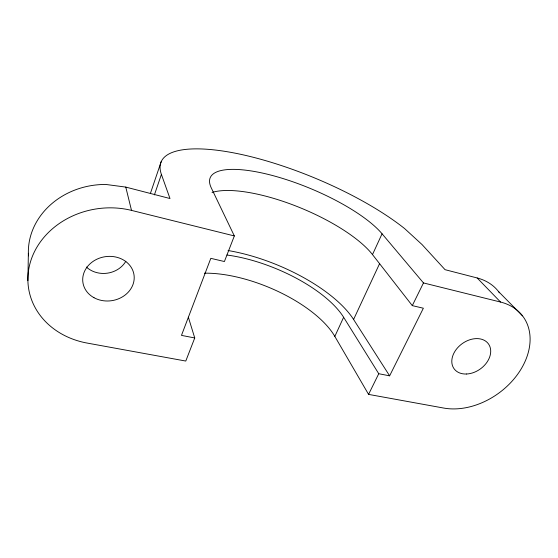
<?xml version="1.0" encoding="UTF-8"?>
<svg xmlns="http://www.w3.org/2000/svg" width="558" height="558" viewBox="0 0 558 558"><rect width="100%" height="100%" fill="white"/><g stroke="black" fill="none" stroke-linecap="round" stroke-linejoin="round"><path stroke-width="0.84" d="M27.9 280.618L28.36 253.255M150.346 193.591L161.22 161.583M154.392 194.916L161.401 174.41A148.01 44.012 22.5 0 1 242.653 154.74A148.01 44.012 22.5 0 1 404.585 228.55L422.029 244.544L445.054 269.681L477.174 277.968A61.701 46.579 -36.3 0 1 499.459 292.817M194.742 337.96L185.779 361.054L87.271 343.093A79.069 68.055 -8.8 0 1 31.053 259.986A79.069 68.055 -8.8 0 1 131.507 210.394L234.339 235.943L224.407 261.528L210.812 258.34L181.476 335.379L194.742 337.96L188.346 317.181M477.174 277.968L500.547 302.052A64.888 47.646 -35.9 0 1 522.867 365.943A64.888 47.646 -35.9 0 1 443.673 408.051L368.573 394.394L334.828 336.404L343.63 317.279A92.293 37.24 22.6 0 0 226.973 255.027M343.63 317.279L378.749 373.72L389.63 375.834L423.362 308.218L412.292 305.624L372.493 254.581L382.063 233.788A96.464 28.458 22.5 0 0 273.029 175.658A96.464 28.458 22.5 0 0 211.245 187.823L234.339 235.943M389.63 375.834L353.584 319.469L379.67 263.481M368.573 394.394L378.749 373.72M412.292 305.624L423.473 282.934L382.063 233.788M161.401 174.41L169.995 198.529L125.773 187.09L105.964 184.475A74.451 65.195 -7.2 0 0 28.479 255.85M423.473 282.934L500.547 302.052M498.482 291.513L522.532 315.856M125.773 187.09L131.507 210.394M212.026 192.475A95.425 30.732 22.6 0 1 295.182 205.749A95.425 30.732 22.6 0 1 372.493 254.581M228.048 250.528A104.506 42.227 22.6 0 1 353.584 319.469M204.388 273.19A91.345 39.116 22.6 0 1 334.828 336.404M125.822 261.284A24.329 21.302 -7.1 0 1 86.35 267.031M466.446 374.013A21.211 15.568 -35.9 0 0 489.987 346.846A21.211 15.568 -35.9 0 0 457.323 348.094A21.211 15.568 -35.9 0 0 466.446 374.013M93.974 297.693A25.835 22.236 -8.7 0 0 134.143 279.321A25.835 22.236 -8.7 0 0 97.245 259.045A25.835 22.236 -8.7 0 0 93.974 297.693"/></g></svg>
